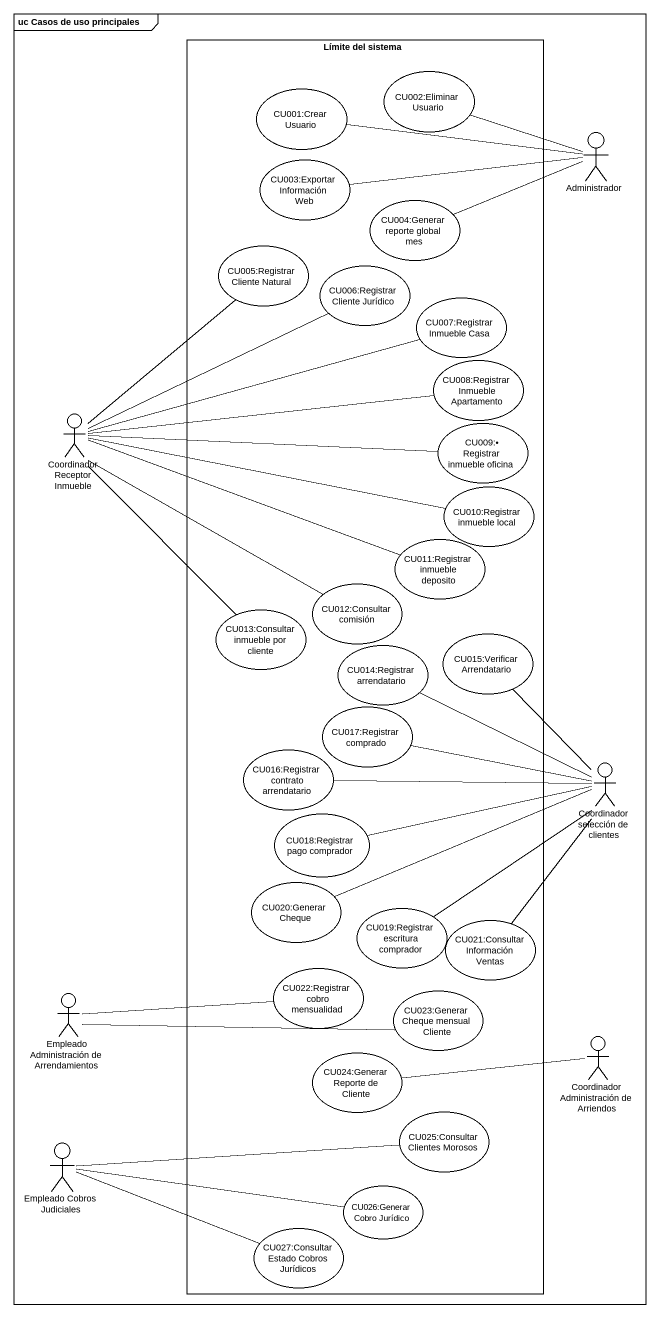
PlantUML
@startuml
mainframe uc Casos de uso principales
rectangle "Límite del sistema" as Límite_del_sistema {
  usecase "CU001:Crear Usuario" as CU001_Crear_Usuario
  usecase "CU002:Eliminar Usuario" as CU002_Eliminar_Usuario
  usecase "CU003:Exportar Información Web" as CU003_Exportar_Información
  usecase "CU004:Generar reporte global mes" as CU004_Generar_reporte
  usecase "CU005:Registrar Cliente Natural" as CU005_Registrar_Cliente
  usecase "CU006:Registrar Cliente Jurídico" as CU006_Registrar_Cliente
  usecase "CU007:Registrar Inmueble Casa" as CU007_Registrar_Inmueble
  usecase "CU008:Registrar Inmueble Apartamento" as CU008_Registrar_Inmueble
  usecase "CU009:• Registrar inmueble oficina" as CU009_Registrar_inmueble
  usecase "CU010:Registrar inmueble local" as CU010_Registrar_inmueble
  usecase "CU011:Registrar inmueble deposito" as CU011_Registrar_inmueble
  usecase "CU012:Consultar comisión" as CU012_Consultar_comisión
  usecase "CU013:Consultar inmueble por cliente" as CU013_Consultar_inmueble
  usecase "CU014:Registrar arrendatario" as CU014_Registrar_arrendatario
  usecase "CU015:Verificar Arrendatario" as CU015_Verificar_Arrendatario
  usecase "CU017:Registrar comprado" as CU017_Registrar_comprado
  usecase "CU016:Registrar contrato arrendatario" as CU016_Registrar_contrato
  usecase "CU018:Registrar pago comprador" as CU018_Registrar_pago
  usecase "CU020:Generar Cheque" as CU020_Generar_Cheque
  usecase "CU019:Registrar escritura comprador" as CU019_Registrar_escritura
  usecase "CU021:Consultar Información Ventas" as CU021_Consultar_Información
  usecase "CU022:Registrar cobro mensualidad" as CU022_Registrar_cobro
  usecase "CU023:Generar Cheque mensual Cliente" as CU023_Generar_Cheque
  usecase "CU024:Generar Reporte de Cliente" as CU024_Generar_Reporte_de
  usecase "CU025:Consultar Clientes Morosos" as CU025_Consultar_Clientes
  usecase "CU026:Generar Cobro Jurídico" as CU026_Generar_Cobro_Jurídico
  usecase "CU027:Consultar Estado Cobros Jurídicos" as CU027_Consultar_Estado
}
actor Administrador
actor "Coordinador Receptor Inmueble" as Coordinador_Receptor
actor "Coordinador selección de clientes" as Coordinador_selección_de
actor "Empleado Administración de Arrendamientos" as Empleado_Administración_de
actor "Coordinador Administración de Arriendos" as Coordinador_Administración
actor "Empleado Cobros Judiciales" as Empleado_Cobros_Judiciales
Administrador -left- CU001_Crear_Usuario
Administrador -left- CU002_Eliminar_Usuario
Administrador -left- CU003_Exportar_Información
Administrador -left- CU004_Generar_reporte
Coordinador_Receptor -up- CU005_Registrar_Cliente
Coordinador_Receptor -right- CU006_Registrar_Cliente
Coordinador_Receptor -right- CU007_Registrar_Inmueble
Coordinador_Receptor -right- CU008_Registrar_Inmueble
Coordinador_Receptor -right- CU009_Registrar_inmueble
Coordinador_Receptor -right- CU010_Registrar_inmueble
Coordinador_Receptor -right- CU011_Registrar_inmueble
Coordinador_Receptor -right- CU012_Consultar_comisión
Coordinador_Receptor -- CU013_Consultar_inmueble
Coordinador_selección_de -left- CU014_Registrar_arrendatario
Coordinador_selección_de -up- CU015_Verificar_Arrendatario
Coordinador_selección_de -left- CU017_Registrar_comprado
Coordinador_selección_de -left- CU016_Registrar_contrato
Coordinador_selección_de -left- CU018_Registrar_pago
Coordinador_selección_de -left- CU020_Generar_Cheque
Coordinador_selección_de -- CU019_Registrar_escritura
Coordinador_selección_de -- CU021_Consultar_Información
Empleado_Administración_de -right- CU022_Registrar_cobro
Empleado_Administración_de -right- CU023_Generar_Cheque
Coordinador_Administración -left- CU024_Generar_Reporte_de
Empleado_Cobros_Judiciales -right- CU025_Consultar_Clientes
Empleado_Cobros_Judiciales -right- CU026_Generar_Cobro_Jurídico
Empleado_Cobros_Judiciales -right- CU027_Consultar_Estado
@enduml
